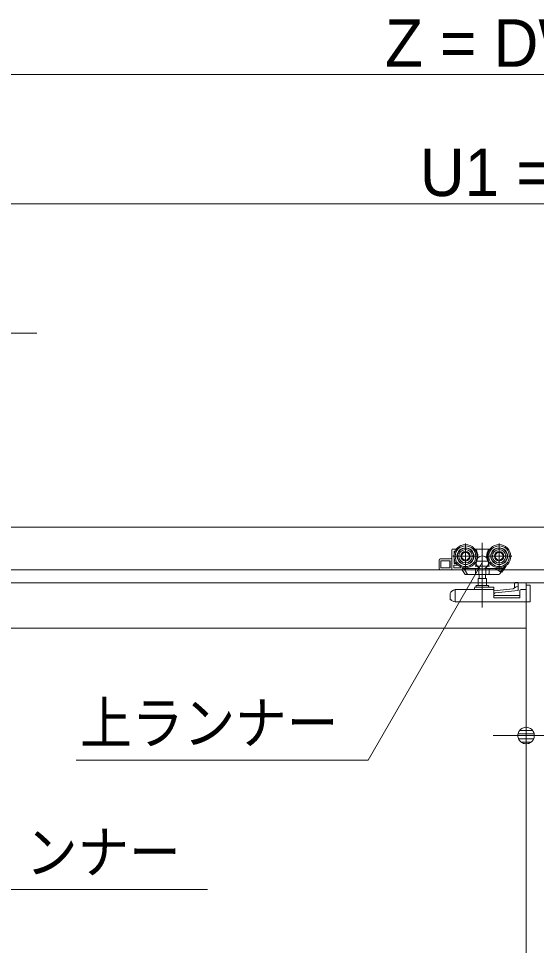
# Model space of a CAD drawing. Units: millimetres, scale not verified. Extents: x -6062 to 6062, y -3045 to 3045.
# Drawn here: x -2462 to -2062, y 27 to 743 of the extents above; entities that cross this region are included whole.
import ezdxf
from ezdxf.enums import TextEntityAlignment as Align

# ---------------------------------------------------------------- set-up
doc = ezdxf.new("R2010")
doc.units = ezdxf.units.MM
doc.header["$LTSCALE"] = 20
for name, color, linetype, lineweight in [('0-1_2寸法-3', 7, 'Continuous', 9), ('0-2_3一般', 7, 'Continuous', 9), ('0-3_2寸法-1', 7, 'Continuous', 9), ('0-4_0', 7, 'Continuous', 9), ('0-5_2寸法-2', 7, 'Continuous', 9)]:
    doc.layers.add(name, color=color, linetype=linetype, lineweight=lineweight)
doc.styles.add('ＭＳ ゴシック', font='')
doc.styles.add('ＭＳ Ｐゴシック', font='')
doc.styles.get('ＭＳ ゴシック').set_extended_font_data('MS Gothic')
doc.styles.get('ＭＳ Ｐゴシック').set_extended_font_data('MS PGothic')

# ---------------------------------------------------------------- blocks, each defined once
blk = doc.blocks.new('_Dot')
at = {"layer": '0-4_0'}
for p, q in [((-10, 0), (-20, 0)), ((9.78, 2), (-9.78, 2)), ((7.99, 6), (-7.99, 6)), ((9.16, -3.98), (-9.16, -3.98)), ((6, -7.98), (-6, -7.98))]:
    blk.add_line(p, q, dxfattribs=at)
for points in [[(10, 0), (9.92, 1.25), (9.69, 2.49), (9.3, 3.68), (8.76, 4.82), (8.09, 5.88), (7.29, 6.85), (6.37, 7.71), (5.36, 8.44), (4.26, 9.05), (3.09, 9.51), (1.87, 9.82), (0.63, 9.98), (-0.63, 9.98), (-1.87, 9.82), (-3.09, 9.51), (-4.26, 9.05), (-5.36, 8.44), (-6.37, 7.71), (-7.29, 6.85), (-8.09, 5.88), (-8.76, 4.82), (-9.3, 3.68), (-9.69, 2.49), (-9.92, 1.25), (-10, 0), (0, 0)], [(-10, 0), (-9.92, -1.25), (-9.69, -2.49), (-9.3, -3.68), (-8.76, -4.82), (-8.09, -5.88), (-7.29, -6.85), (-6.37, -7.71), (-5.36, -8.44), (-4.26, -9.05), (-3.09, -9.51), (-1.87, -9.82), (-0.63, -9.98), (0.63, -9.98), (1.87, -9.82), (3.09, -9.51), (4.26, -9.05), (5.36, -8.44), (6.37, -7.71), (7.29, -6.85), (8.09, -5.88), (8.76, -4.82), (9.3, -3.68), (9.69, -2.49), (9.92, -1.25), (10, 0), (0, 0)]]:
    blk.add_lwpolyline(points, close=True, dxfattribs=at)
blk = doc.blocks.new('グループ-70')
at = {"layer": '0-2_3一般'}
blk.add_line((-78696.5, 7000), (20223.5, 7000), dxfattribs=at)
blk = doc.blocks.new('グループ-71')
at = {"layer": '0-2_3一般'}
for p, q in [((-76990, 7000), (18350, 7000)), ((-6578, 6354), (-6578, 6750)), ((-6318, 5758.4), (-6318, 6758.4)), ((-6058, 6354), (-6058, 6750)), ((-6788, 6652), (-6788, 6352)), ((-6778, 6662), (-6720.5, 6662)), ((-6756, 6578.7), (-6756, 6622)), ((-6746, 6632), (-6739.2, 6632)), ((-6435.5, 6662), (-6418, 6662)), ((-6418, 6659.3), (-6418, 6654.4)), ((-6418, 6654.4), (-6418, 6634.4)), ((-6218, 6662), (-6200.5, 6662)), ((-6218, 6654.4), (-6218, 6659.3)), ((-6218, 6634.4), (-6218, 6654.4)), ((-6988, 6362), (-6988, 6492)), ((-6808, 6512), (-6968, 6512)), ((-6821.6, 6482), (-6821.6, 6372)), ((-6380, 6552), (-6776, 6552)), ((-6756, 6452), (-6756, 6525.2)), ((-6427.8, 6452.4), (-6428, 6452.5)), ((-5860, 6552), (-6256, 6552)), ((-6218, 6449.5), (-6218, 6398)), ((-6208.2, 6452.4), (-6208, 6452.5)), ((18350, 6340), (-76990, 6340)), ((-6968, 6342), (-6788, 6342)), ((-6788, 6342), (-6788, 6352)), ((-6638.9, 6342), (-6788, 6342)), ((-6691.1, 6412), (-6758, 6412)), ((-6720.5, 6442), (-6746, 6442)), ((-6617, 6342), (-6638.9, 6342)), ((-6586.4, 6276.5), (-6628.9, 6342)), ((-6612.6, 6372), (-6615.1, 6375.8)), ((-6554.2, 6282), (-6606.1, 6362)), ((-6390, 6362), (-6600.7, 6362)), ((-6418, 6398), (-6428, 6398)), ((-6421.9, 6282), (-6421.9, 6362)), ((-6374.3, 6371.5), (-6374.2, 6372)), ((-6374.2, 6372), (-6374.2, 6282)), ((-6261.8, 6282), (-6261.8, 6372)), ((-6246.5, 6362), (-6246, 6362)), ((-5999.6, 6362), (-6246, 6362)), ((-6208, 6398), (-6218, 6398)), ((-6214.1, 6282), (-6214.1, 6362)), ((-6039.2, 6310.9), (-6117.8, 6362)), ((-6028.3, 6309.4), (-6046.7, 6281.1)), ((-6039.2, 6310.9), (-6006, 6362)), ((-6038.8, 6311.1), (-6039.2, 6310.9)), ((-5991.2, 6366.5), (-6028.3, 6309.4)), ((-6027, 6311.4), (-6014.4, 6303.3)), ((-5964.5, 6380.1), (-6014.4, 6303.3)), ((-5974.2, 6392.7), (-5991.2, 6366.5)), ((-5949, 6403.9), (-5964.5, 6380.1)), ((-5949, 6403.9), (-5952.5, 6406.1)), ((-6547.7, 6272), (-6542.2, 6272)), ((-6416, 6272), (-6542.2, 6272)), ((-6416.3, 6272), (-6416, 6272)), ((-6371.7, 6272), (-6416, 6272)), ((-6255, 6210), (-6381, 6210)), ((-6381, 6210), (-6381, 6100)), ((-6371.9, 6272.1), (-6371.7, 6272)), ((-6264.3, 6272), (-6371.7, 6272)), ((-6367.5, 6272), (-6367.5, 6210)), ((-6268.5, 6210), (-6268.5, 6272)), ((-6264.1, 6272.1), (-6264.3, 6272)), ((-6220, 6272), (-6264.3, 6272)), ((-6255, 6100), (-6255, 6210)), ((-6063.4, 6272), (-6220, 6272)), ((-6219.7, 6272), (-6220, 6272)), ((-29320, 6140), (-5320, 6140)), ((-6766.1, 6025.4), (-6757.4, 6028.7)), ((-6747.5, 6032.4), (-6757.4, 6028.7)), ((-6747.5, 6032.4), (-6739.7, 6035.3)), ((-6738, 6026.3), (-6738, 6026)), ((-6738, 5846), (-6738, 6026)), ((-6736.2, 6036), (-6148, 6036)), ((-6438, 6046), (-6438, 6066)), ((-6428, 6076), (-6371.3, 6076)), ((-6406, 6100), (-6230, 6100)), ((-6264.7, 6076), (-6371.3, 6076)), ((-6264.7, 6076), (-6148, 6076)), ((-6138, 6066), (-6138, 6046)), ((-6138, 6026), (-6138, 6046)), ((-6138, 6026), (-6138, 5908)), ((-5822, 6060.2), (-5822, 6112)), ((-5814.6, 6138.6), (-5814.3, 6139.2)), ((-5802.4, 6144.7), (-5802, 6144.7)), ((-5762.4, 6144.7), (-5802, 6144.7)), ((-5762, 6144.4), (-5762, 6144.4)), ((-5638, 6036), (-5718, 6036)), ((-5640, 6140), (-5640, -39740)), ((-5638, 6106), (-5638, 6036)), ((-5576, 5880), (-5576, 6094)), ((-6792.6, 5866.5), (-6792.6, 5880)), ((-5738, 5946), (-6138, 5946)), ((-5738, 5908), (-6138, 5908)), ((-5738, 6016), (-5738, 5908)), ((-6757.4, 5853.3), (-6792.6, 5866.5)), ((-6757.4, 5853.3), (-6738, 5846)), ((-6738, 5846), (-5578, 5846)), ((-29000, 5440), (-5640, 5440))]:
    blk.add_line(p, q, dxfattribs=at)
for points in [[(-6418, 6659.3), (-6418, 6662), (-6218, 6662), (-6218, 6659.3)], [(-6418, 6449.5), (-6418.3, 6449.6), (-6418.5, 6449.7), (-6418.8, 6449.7), (-6419, 6449.8), (-6419.3, 6449.9), (-6419.5, 6449.9), (-6419.8, 6450), (-6420, 6450.1), (-6420.3, 6450.2), (-6420.5, 6450.2), (-6420.8, 6450.3), (-6421, 6450.4), (-6421.3, 6450.5), (-6421.5, 6450.5), (-6421.8, 6450.6), (-6422, 6450.7), (-6422.3, 6450.8), (-6422.5, 6450.8), (-6422.8, 6450.9), (-6423, 6451), (-6423.3, 6451.1), (-6423.5, 6451.1), (-6423.8, 6451.2), (-6424, 6451.3), (-6424.3, 6451.4), (-6424.5, 6451.4), (-6424.8, 6451.5), (-6425, 6451.6), (-6425.3, 6451.7), (-6425.5, 6451.7), (-6425.8, 6451.8), (-6426, 6451.9), (-6426.3, 6452), (-6426.5, 6452), (-6426.8, 6452.1), (-6427, 6452.2), (-6427.3, 6452.3), (-6427.5, 6452.3), (-6427.8, 6452.4)], [(-6218, 6398), (-6418, 6398), (-6418, 6449.5)], [(-6218, 6449.5), (-6217.7, 6449.6), (-6217.5, 6449.7), (-6217.2, 6449.7), (-6217, 6449.8), (-6216.7, 6449.9), (-6216.5, 6449.9), (-6216.2, 6450), (-6216, 6450.1), (-6215.7, 6450.2), (-6215.5, 6450.2), (-6215.2, 6450.3), (-6215, 6450.4), (-6214.7, 6450.5), (-6214.5, 6450.5), (-6214.2, 6450.6), (-6214, 6450.7), (-6213.7, 6450.8), (-6213.5, 6450.8), (-6213.2, 6450.9), (-6213, 6451), (-6212.7, 6451.1), (-6212.5, 6451.1), (-6212.2, 6451.2), (-6212, 6451.3), (-6211.7, 6451.4), (-6211.5, 6451.4), (-6211.2, 6451.5), (-6211, 6451.6), (-6210.7, 6451.7), (-6210.5, 6451.7), (-6210.2, 6451.8), (-6210, 6451.9), (-6209.7, 6452), (-6209.5, 6452), (-6209.2, 6452.1), (-6209, 6452.2), (-6208.7, 6452.3), (-6208.5, 6452.3), (-6208.2, 6452.4)], [(-6758, 6412), (-6758, 6372), (-6648.4, 6372), (-6661.8, 6392.7)], [(-6612.6, 6372), (-6606.1, 6362), (-6628.9, 6362), (-6628.9, 6352)], [(-6390, 6362), (-6389.5, 6362), (-6389, 6362), (-6388.5, 6362.1), (-6388, 6362.1), (-6387.5, 6362.2), (-6387, 6362.3), (-6386.4, 6362.4), (-6385.9, 6362.5), (-6385.4, 6362.6), (-6384.9, 6362.7), (-6384.4, 6362.8), (-6383.9, 6363), (-6383.4, 6363.1), (-6382.9, 6363.3), (-6382.4, 6363.5), (-6381.9, 6363.7), (-6381.3, 6363.9), (-6380.8, 6364.1), (-6380.3, 6364.3), (-6379.8, 6364.5), (-6379.3, 6364.8), (-6378.8, 6365), (-6378.4, 6365.3), (-6377.9, 6365.6), (-6377.5, 6365.9), (-6377.1, 6366.2), (-6376.8, 6366.5), (-6376.4, 6366.9), (-6376.1, 6367.2), (-6375.8, 6367.6), (-6375.6, 6368), (-6375.3, 6368.4), (-6375.1, 6368.8), (-6374.9, 6369.2), (-6374.8, 6369.6), (-6374.6, 6370.1), (-6374.5, 6370.5), (-6374.4, 6371), (-6374.3, 6371.5)], [(-6261.8, 6372), (-6261.7, 6371.5), (-6261.6, 6371), (-6261.5, 6370.5), (-6261.4, 6370.1), (-6261.2, 6369.6), (-6261.1, 6369.2), (-6260.9, 6368.8), (-6260.7, 6368.4), (-6260.4, 6368), (-6260.2, 6367.6), (-6259.9, 6367.2), (-6259.6, 6366.9), (-6259.2, 6366.5), (-6258.9, 6366.2), (-6258.5, 6365.9), (-6258.1, 6365.6), (-6257.6, 6365.3), (-6257.2, 6365), (-6256.7, 6364.8), (-6256.2, 6364.5), (-6255.7, 6364.3), (-6255.2, 6364.1), (-6254.7, 6363.9), (-6254.1, 6363.7), (-6253.6, 6363.5), (-6253.1, 6363.3), (-6252.6, 6363.1), (-6252.1, 6363), (-6251.6, 6362.8), (-6251.1, 6362.7), (-6250.6, 6362.6), (-6250.1, 6362.5), (-6249.6, 6362.4), (-6249, 6362.3), (-6248.5, 6362.2), (-6248, 6362.1), (-6247.5, 6362.1), (-6247, 6362), (-6246.5, 6362)], [(-6028.3, 6309.4), (-6028.1, 6309.7), (-6028, 6310), (-6027.9, 6310.2), (-6027.8, 6310.5), (-6027.8, 6310.7), (-6027.8, 6311), (-6027.8, 6311.2), (-6027.8, 6311.4), (-6027.9, 6311.5), (-6028, 6311.7), (-6028.2, 6311.8), (-6028.4, 6312), (-6028.6, 6312.1), (-6028.9, 6312.2), (-6029.2, 6312.2), (-6029.5, 6312.3), (-6029.8, 6312.3), (-6030.2, 6312.4), (-6030.6, 6312.4), (-6031.1, 6312.4), (-6031.5, 6312.3), (-6032, 6312.3), (-6032.5, 6312.3), (-6032.9, 6312.2), (-6033.3, 6312.2), (-6033.8, 6312.1), (-6034.2, 6312.1), (-6034.6, 6312), (-6035, 6312), (-6035.4, 6311.9), (-6035.8, 6311.8), (-6036.2, 6311.8), (-6036.6, 6311.7), (-6037, 6311.6), (-6037.4, 6311.5), (-6037.8, 6311.4), (-6038.1, 6311.3), (-6038.5, 6311.2), (-6038.8, 6311.1)], [(-6554.2, 6282), (-6547.7, 6272), (-6578, 6272)], [(-6421.9, 6282), (-6421.9, 6281.7), (-6421.9, 6281.3), (-6421.8, 6281), (-6421.8, 6280.7), (-6421.7, 6280.4), (-6421.7, 6280.1), (-6421.6, 6279.8), (-6421.6, 6279.4), (-6421.5, 6279.1), (-6421.4, 6278.8), (-6421.4, 6278.5), (-6421.3, 6278.2), (-6421.2, 6277.9), (-6421.1, 6277.6), (-6421, 6277.3), (-6420.9, 6276.9), (-6420.8, 6276.6), (-6420.7, 6276.3), (-6420.6, 6276), (-6420.4, 6275.7), (-6420.3, 6275.4), (-6420.2, 6275.1), (-6420, 6274.8), (-6419.8, 6274.6), (-6419.7, 6274.3), (-6419.5, 6274.1), (-6419.3, 6273.8), (-6419.1, 6273.6), (-6418.9, 6273.4), (-6418.7, 6273.2), (-6418.5, 6273), (-6418.2, 6272.9), (-6418, 6272.7), (-6417.7, 6272.6), (-6417.5, 6272.4), (-6417.2, 6272.3), (-6416.9, 6272.2), (-6416.6, 6272.1), (-6416.3, 6272)], [(-6374.2, 6282), (-6374.2, 6281.7), (-6374.2, 6281.4), (-6374.2, 6281.2), (-6374.2, 6280.9), (-6374.2, 6280.6), (-6374.2, 6280.3), (-6374.2, 6280.1), (-6374.2, 6279.8), (-6374.2, 6279.5), (-6374.2, 6279.2), (-6374.2, 6278.9), (-6374.2, 6278.7), (-6374.2, 6278.4), (-6374.2, 6278.1), (-6374.1, 6277.8), (-6374.1, 6277.5), (-6374.1, 6277.2), (-6374.1, 6276.9), (-6374.1, 6276.7), (-6374.1, 6276.4), (-6374.1, 6276.1), (-6374.1, 6275.8), (-6374, 6275.5), (-6374, 6275.3), (-6373.9, 6275), (-6373.9, 6274.7), (-6373.8, 6274.5), (-6373.7, 6274.3), (-6373.6, 6274), (-6373.5, 6273.8), (-6373.3, 6273.6), (-6373.2, 6273.4), (-6373, 6273.2), (-6372.9, 6273), (-6372.7, 6272.8), (-6372.5, 6272.6), (-6372.3, 6272.4), (-6372.1, 6272.3), (-6371.9, 6272.1)], [(-6261.8, 6282), (-6261.8, 6281.7), (-6261.8, 6281.4), (-6261.8, 6281.2), (-6261.8, 6280.9), (-6261.8, 6280.6), (-6261.8, 6280.3), (-6261.8, 6280.1), (-6261.8, 6279.8), (-6261.8, 6279.5), (-6261.8, 6279.2), (-6261.8, 6278.9), (-6261.8, 6278.7), (-6261.8, 6278.4), (-6261.8, 6278.1), (-6261.9, 6277.8), (-6261.9, 6277.5), (-6261.9, 6277.2), (-6261.9, 6276.9), (-6261.9, 6276.7), (-6261.9, 6276.4), (-6261.9, 6276.1), (-6261.9, 6275.8), (-6262, 6275.5), (-6262, 6275.3), (-6262.1, 6275), (-6262.1, 6274.7), (-6262.2, 6274.5), (-6262.3, 6274.3), (-6262.4, 6274), (-6262.5, 6273.8), (-6262.7, 6273.6), (-6262.8, 6273.4), (-6263, 6273.2), (-6263.1, 6273), (-6263.3, 6272.8), (-6263.5, 6272.6), (-6263.7, 6272.4), (-6263.9, 6272.3), (-6264.1, 6272.1)], [(-6214.1, 6282), (-6214.1, 6281.7), (-6214.1, 6281.3), (-6214.2, 6281), (-6214.2, 6280.7), (-6214.3, 6280.4), (-6214.3, 6280.1), (-6214.4, 6279.8), (-6214.4, 6279.4), (-6214.5, 6279.1), (-6214.6, 6278.8), (-6214.6, 6278.5), (-6214.7, 6278.2), (-6214.8, 6277.9), (-6214.9, 6277.6), (-6215, 6277.3), (-6215.1, 6276.9), (-6215.2, 6276.6), (-6215.3, 6276.3), (-6215.4, 6276), (-6215.6, 6275.7), (-6215.7, 6275.4), (-6215.8, 6275.1), (-6216, 6274.8), (-6216.2, 6274.6), (-6216.3, 6274.3), (-6216.5, 6274.1), (-6216.7, 6273.8), (-6216.9, 6273.6), (-6217.1, 6273.4), (-6217.3, 6273.2), (-6217.5, 6273), (-6217.8, 6272.9), (-6218, 6272.7), (-6218.3, 6272.6), (-6218.5, 6272.4), (-6218.8, 6272.3), (-6219.1, 6272.2), (-6219.4, 6272.1), (-6219.7, 6272)], [(-6747.5, 6032.4), (-6747.2, 6032.3), (-6746.9, 6032.2), (-6746.6, 6032.1), (-6746.3, 6032), (-6746, 6032), (-6745.7, 6031.8), (-6745.4, 6031.7), (-6745.1, 6031.6), (-6744.8, 6031.5), (-6744.5, 6031.4), (-6744.2, 6031.3), (-6743.9, 6031.2), (-6743.6, 6031.1), (-6743.3, 6031), (-6743, 6030.9), (-6742.7, 6030.7), (-6742.4, 6030.6), (-6742.1, 6030.5), (-6741.8, 6030.4), (-6741.5, 6030.2), (-6741.2, 6030.1), (-6740.9, 6030), (-6740.6, 6029.8), (-6740.4, 6029.7), (-6740.1, 6029.5), (-6739.9, 6029.3), (-6739.6, 6029.2), (-6739.4, 6029), (-6739.2, 6028.8), (-6739.1, 6028.5), (-6738.9, 6028.3), (-6738.7, 6028.1), (-6738.6, 6027.9), (-6738.5, 6027.6), (-6738.4, 6027.4), (-6738.3, 6027.1), (-6738.2, 6026.8), (-6738.1, 6026.6), (-6738, 6026.3)], [(-6138, 6016), (-5842, 6047.6), (-5792, 6079.1)], [(-5792, 6079.1), (-5762, 6082.3), (-5762, 6022), (-6120.1, 5983.7)], [(-5821.9, 6112.1), (-5821.9, 6112.8), (-5821.8, 6113.5), (-5821.8, 6114.2), (-5821.8, 6114.9), (-5821.7, 6115.6), (-5821.7, 6116.3), (-5821.6, 6117), (-5821.6, 6117.8), (-5821.5, 6118.5), (-5821.4, 6119.2), (-5821.3, 6119.9), (-5821.2, 6120.6), (-5821, 6121.3), (-5820.9, 6122), (-5820.7, 6122.7), (-5820.6, 6123.4), (-5820.4, 6124), (-5820.2, 6124.7), (-5820.1, 6125.4), (-5819.9, 6126.1), (-5819.7, 6126.8), (-5819.4, 6127.5), (-5819.2, 6128.2), (-5819, 6128.9), (-5818.7, 6129.5), (-5818.5, 6130.2), (-5818.3, 6130.9), (-5818, 6131.5), (-5817.7, 6132.2), (-5817.4, 6132.8), (-5817.2, 6133.5), (-5816.9, 6134.1), (-5816.6, 6134.8), (-5816.3, 6135.4), (-5815.9, 6136.1), (-5815.6, 6136.7), (-5815.3, 6137.3), (-5815, 6138), (-5814.6, 6138.6)], [(-5814.2, 6139.2), (-5814.1, 6139.5), (-5813.9, 6139.8), (-5813.7, 6140.1), (-5813.5, 6140.4), (-5813.3, 6140.6), (-5813.1, 6140.9), (-5812.9, 6141.1), (-5812.7, 6141.4), (-5812.4, 6141.6), (-5812.2, 6141.8), (-5811.9, 6142), (-5811.7, 6142.2), (-5811.4, 6142.4), (-5811.1, 6142.6), (-5810.8, 6142.8), (-5810.5, 6142.9), (-5810.1, 6143.1), (-5809.8, 6143.2), (-5809.5, 6143.3), (-5809.1, 6143.4), (-5808.7, 6143.5), (-5808.4, 6143.6), (-5808, 6143.7), (-5807.7, 6143.8), (-5807.3, 6143.9), (-5807, 6144), (-5806.6, 6144.1), (-5806.2, 6144.2), (-5805.9, 6144.2), (-5805.5, 6144.3), (-5805.2, 6144.3), (-5804.8, 6144.4), (-5804.5, 6144.5), (-5804.1, 6144.5), (-5803.8, 6144.5), (-5803.4, 6144.6), (-5803.1, 6144.6), (-5802.7, 6144.6), (-5802.4, 6144.7)], [(-5762.4, 6144.7), (-5762.3, 6144.7), (-5762.3, 6144.7), (-5762.3, 6144.7), (-5762.3, 6144.7), (-5762.3, 6144.7), (-5762.3, 6144.7), (-5762.3, 6144.7), (-5762.3, 6144.7), (-5762.2, 6144.7), (-5762.2, 6144.7), (-5762.2, 6144.7), (-5762.2, 6144.6), (-5762.2, 6144.6), (-5762.2, 6144.6), (-5762.2, 6144.6), (-5762.2, 6144.6), (-5762.2, 6144.6), (-5762.1, 6144.6), (-5762.1, 6144.6), (-5762.1, 6144.6), (-5762.1, 6144.6), (-5762.1, 6144.6), (-5762.1, 6144.6), (-5762.1, 6144.6), (-5762.1, 6144.6), (-5762.1, 6144.5), (-5762.1, 6144.5), (-5762.1, 6144.5), (-5762, 6144.5), (-5762, 6144.5), (-5762, 6144.5), (-5762, 6144.5), (-5762, 6144.5), (-5762, 6144.5), (-5762, 6144.4), (-5762, 6144.4), (-5762, 6144.4), (-5762, 6144.4), (-5762, 6144.4)], [(-5762, 6144.4), (-5762, 6142.8), (-5762, 6136), (-5762, 6082.3)], [(-5640, -39740), (-5640, 6140), (18360, 6140)], [(-5638, 6106), (-5578, 6106), (-5578, 5846)], [(-5578, 6104), (-5576, 6104), (-5576, 6094)], [(-6792.6, 5880), (-6818, 5880), (-6818, 5950.5)], [(-5578, 5868.8), (-5576.6, 5873.7), (-5576, 5880)]]:
    blk.add_lwpolyline(points, dxfattribs=at)
blk.add_lwpolyline([(-6958, 6372), (-6818, 6372), (-6818, 6482), (-6958, 6482)], close=True, dxfattribs=at)
for centre, radius in [((-6578, 6552), 180), ((-6578, 6552), 160), ((-6578, 6552), 130), ((-6578, 6552), 126), ((-6578, 6552), 104), ((-6578, 6552), 74), ((-6578, 6552), 60), ((-6058, 6552), 180), ((-6058, 6552), 160), ((-6058, 6552), 130), ((-6058, 6552), 126), ((-6058, 6552), 104), ((-6058, 6552), 74), ((-6058, 6552), 60)]:
    blk.add_circle(centre, radius, dxfattribs=at)
for centre, radius, start, end in [((-6778, 6652), 10, 90, 180), ((-6746, 6622), 10, 90, 180), ((-6578, 6552), 190, 327.3631, 32.6369), ((-6058, 6552), 190, 147.3631, 212.6369), ((-6968, 6492), 20, 90, 180), ((-6808, 6532), 20, 270, 0), ((-6736, 6462), 20, 180, 270), ((-6746, 6452), 10, 180, 270), ((-6968, 6362), 20, 180, 270), ((-6638.9, 6352), 10, 270, 0), ((-6600.7, 6372), 10, 213, 270), ((-5999.6, 6372), 10, 270, 327), ((-6578, 6282), 10, 213, 270), ((-6542.2, 6282), 10, 213, 270), ((-6063.4, 6292), 20, 270, 327), ((-6738, 5950.5), 80, 110.55605, 180), ((-6736.2, 6026), 10, 90, 110.55605), ((-6448, 6046), 10, 270, 0), ((-6428, 6066), 10, 90, 180), ((-6406, 6088), 12, 90, 180), ((-6406, 6088), 12, 180, 270), ((-6230, 6088), 12, 0, 90), ((-6230, 6088), 12, 270, 0), ((-6148, 6066), 10, 0, 90), ((-6148, 6026), 10, 0, 90), ((-5718, 6016), 20, 90, 180), ((-6118, 5963.8), 20, 96.10164, 180)]:
    blk.add_arc(centre, radius, start, end, dxfattribs=at)
blk = doc.blocks.new('グループ-72')
at = {"layer": '0-2_3一般'}
for name in ['グループ-70', 'グループ-71']:
    blk.add_blockref(name, (0, 0), dxfattribs=at)

msp = doc.modelspace()

# ---------------------------------------------------------------- linework, layer by layer
at = {"layer": '0-1_2寸法-3'}
for p, q in [((-2098.51, 323.83), (-2108.29, 323.83)), ((-2103.23, 327.83), (-2103.57, 327.83)), ((-2103.23, 327.83), (-2103.57, 327.83)), ((-2099.4, 319.83), (-2107.4, 319.83))]:
    msp.add_line(p, q, dxfattribs=at)
for points in [[(-3199.5, 341.8), (-3064.9, 500), (-2448.12, 500)], [(-2315.94, 70), (-2914.78, 70), (-3061.02, 323.3)], [(-2417.56, 170), (-2191.64, 170), (-2103.4, 322.84)]]:
    msp.add_lwpolyline(points, dxfattribs=at)
msp.add_circle((-2103.4, 322.84), 5.01, dxfattribs=at)
msp.add_circle((-2103.4, 322.84), 5.01, dxfattribs=at)
at = {"layer": '0-3_2寸法-1'}
for p, q in [((-3176.79, 700), (-882.21, 700)), ((-3075.79, 600), (-882.21, 600))]:
    msp.add_line(p, q, dxfattribs=at)
at = {"layer": '0-5_2寸法-2'}
for p, q in [((-2069.5, 209), (-2069.3, 209)), ((-2082.21, 189), (-2094.92, 189)), ((-2053.5, 189), (-2069.5, 189))]:
    msp.add_line(p, q, dxfattribs=at)

# ---------------------------------------------------------------- block references
at = {"layer": '0-2_3一般', "xscale": 0.05, "yscale": 0.05}
msp.add_blockref('グループ-72', (-1787.5, 0), dxfattribs=at)
at = {"layer": '0-5_2寸法-2', "xscale": 0.6356201, "yscale": 0.6356201}
msp.add_blockref('_Dot', (-2069.5, 189), dxfattribs=at)

# ---------------------------------------------------------------- texts
at = {"layer": '0-1_2寸法-3', "style": 'ＭＳ ゴシック', "width": 0.9}
for s, p in [('上ランナー', (-2414.52, 172.77)), ('ンナー', (-2456.57, 72.77))]:
    msp.add_text(s, height=32.55, dxfattribs=at).set_placement(p, align=Align.BOTTOM_LEFT)
at = {"layer": '0-3_2寸法-1', "style": 'ＭＳ Ｐゴシック'}
for s, p in [('Z = DW×2-80', (-2178.69, 695.04)), ('U1 = DW×2-181', (-2151.7, 595.04))]:
    msp.add_text(s, height=36.69, dxfattribs=at).set_placement(p, align=Align.BOTTOM_LEFT)

doc.saveas('drawing.dxf')
